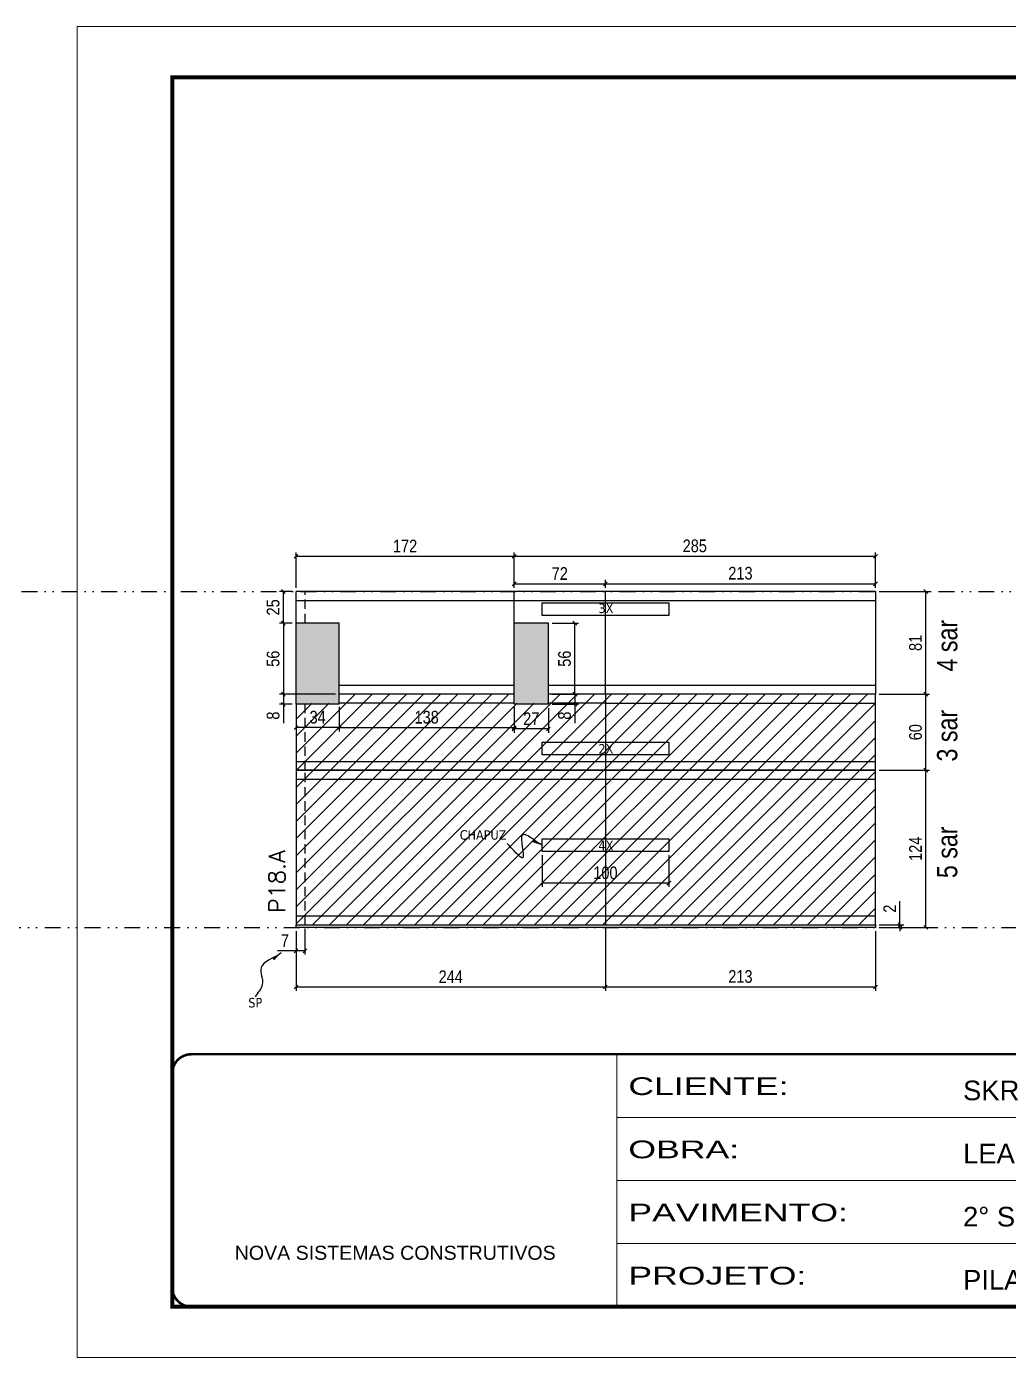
# Model space of a CAD drawing. Extents: x 13513 to 27878, y -21631 to 6985.
# Drawn here: x 19129 to 19903, y -3254 to -2204 of the extents above; entities that cross this region are included whole.
import ezdxf

# ---------------------------------------------------------------- set-up
doc = ezdxf.new("R2010")
doc.units = 0
for name, pattern in [('CONTINUO', [0]), ('DASHED', [0.75, 0.5, -0.25]), ('DIVIDE2', [0.625, 0.25, -0.125, 0, -0.125, 0, -0.125]), ('HIDDEN', [0.375, 0.25, -0.125])]:
    doc.linetypes.add(name, pattern=pattern)
for name, color, linetype in [('COTA', 241, 'Continuous'), ('NOMENCLATURA', 7, 'Continuous'), ('Nível', 160, 'Continuous'), ('Painéis', 200, 'Continuous'), ('Romaneio', 10, 'Continuous'), ('SARR_2.2x10', 60, 'Continuous'), ('SARR_2.2x7', 40, 'Continuous'), ('Sarrafo de Pressão', 42, 'HIDDEN'), ('texto', 7, 'Continuous')]:
    doc.layers.add(name, color=color, linetype=linetype)
for name, color, linetype, lineweight in [('Folhas', 255, 'Continuous', 9), ('Hachura', 251, 'Continuous', 9), ('SARRAFO DE PRESSAO', 251, 'DASHED', 9), ('Texto Seção', 7, 'Continuous', 15)]:
    doc.layers.add(name, color=color, linetype=linetype, lineweight=lineweight)
doc.styles.add('ARIAL', font='arial.ttf')
doc.styles.add('ARIAL_NARROW', font='ARIALN.TTF', dxfattribs={"height": 0.2})
doc.styles.add('COTA TECNICA', font='techl___.ttf', dxfattribs={"height": 10})
doc.styles.add('COTA TECNICA-50', font='techl___.ttf', dxfattribs={"height": 10})
doc.styles.add('REGUA-120', font='ROMANS.shx', dxfattribs={"height": 15})
doc.styles.get("Standard").update_dxf_attribs({"font": 'arial.ttf'})
doc.styles.add('Tecnologia', font='')
doc.styles.get('Tecnologia').set_extended_font_data('Forgotten Futurist')
doc.dimstyles.new('COTA PAINEL-50', dxfattribs={"dimtxt": 10, "dimasz": 3, "dimexe": 3, "dimexo": 3, "dimgap": 3, "dimtad": 1, "dimdec": 1, "dimzin": 12, "dimdsep": 46, "dimtxsty": 'COTA TECNICA-50', "dimblk1": 'OBLIQUE', "dimblk2": 'OBLIQUE', "dimsah": 1, "dimcen": 0.9, "dimclrd": 4, "dimclre": 4, "dimclrt": 240, "dimadec": 1, "dimazin": 3, "dimtfac": 1, "dimtdec": 1, "dimtmove": 0, "dimatfit": 3, "dimfxl": 1, "dimtolj": 1, "dimtzin": 12, "dimarcsym": 0})
doc.dimstyles.new('PAINEL', dxfattribs={"dimtxt": 10, "dimasz": 3, "dimexe": 3, "dimexo": 3, "dimgap": 3, "dimtad": 1, "dimdec": 1, "dimzin": 12, "dimdsep": 46, "dimtxsty": 'COTA TECNICA', "dimblk1": 'OBLIQUE', "dimblk2": 'OBLIQUE', "dimsah": 1, "dimcen": 0.9, "dimclrd": 4, "dimclre": 4, "dimclrt": 240, "dimadec": 1, "dimazin": 3, "dimtfac": 1, "dimtdec": 1, "dimtmove": 0, "dimatfit": 3, "dimfxl": 1, "dimtolj": 1, "dimtzin": 12, "dimarcsym": 0})
doc.dimstyles.get("Standard").update_dxf_attribs({"dimtxt": 0.18, "dimasz": 0.18, "dimexe": 0.18, "dimexo": 0.0625, "dimgap": 0.09, "dimtad": 0, "dimtih": 1, "dimtoh": 1, "dimdec": 4, "dimzin": 0, "dimdsep": 46, "dimtxsty": 'Standard', "dimcen": 0.09, "dimadec": 0, "dimazin": 0, "dimtfac": 1, "dimtdec": 4, "dimtofl": 0, "dimtmove": 0, "dimatfit": 3, "dimfxl": 1, "dimtolj": 1, "dimtzin": 0, "dimarcsym": 0})

# ---------------------------------------------------------------- blocks, each defined once
blk = doc.blocks.new('9999999999')
at = {"color": 30, "linetype": 'CONTINUO'}
for p, q in [((98564.6, 34230.2), (98564.6, 34429.4)), ((98564.6, 34379.6), (99584, 34379.6)), ((98564.6, 34329.8), (99488, 34329.8)), ((99584, 34329.8), (99488, 34329.8)), ((99488, 34329.8), (99488, 34230.2)), ((98564.6, 34280), (99488, 34280))]:
    blk.add_line(p, q, dxfattribs=at)
at = {"color": 30, "linetype": 'CONTINUO', "const_width": 2}
blk.add_lwpolyline([(99584, 34230.2), (99584, 34414.4, 0.414214), (99569, 34429.4), (98229, 34429.4, 0.414214), (98214, 34414.4), (98214, 34245.2, 0.414214), (98229, 34230.2), (99584, 34230.2)], format="xyb", dxfattribs=at)
at = {"layer": 'Folhas'}
blk.add_lwpolyline([(98139, 34190.2), (99624, 34190.2), (99624, 35240.2), (98139, 35240.2)], close=True, dxfattribs=at)
at = {"layer": 'Folhas', "color": 30, "const_width": 3}
blk.add_lwpolyline([(98214, 34230.2), (99584, 34230.2), (99584, 35200.2), (98214, 35200.2)], close=True, dxfattribs=at)
at = {"color": 7, "linetype": 'Continuous', "ltscale": 5, "style": 'ARIAL'}
for s, height, p in [('SKR', 15.48, (98837.7, 34393.1)), ('LEAF LOEFGREN', 15.483, (98837.7, 34343.3)), ('2° SUBSOLO INFERIOR', 15.483, (98837.7, 34293.5)), ('NOVA SISTEMAS CONSTRUTIVOS', 11.059, (98263.2, 34267.2)), ('PILARES', 15.48, (98837.7, 34243.7))]:
    blk.add_text(s, height=height, dxfattribs=at).set_placement(p)
at = {"layer": 'Folhas', "color": 7, "style": 'Tecnologia', "width": 1.5}
for s, p in [('CLIENTE:', (98573.7, 34397.2)), ('OBRA:', (98573.7, 34347.3)), ('PAVIMENTO:', (98573.7, 34297.5)), ('PROJETO:', (98573.7, 34247.7))]:
    blk.add_text(s, height=14, dxfattribs=at).set_placement(p)
blk = doc.blocks.new('_Oblique')
at = {"color": 0, "linetype": 'ByBlock', "lineweight": -2}
blk.add_line((-0.5, -0.5), (0.5, 0.5), dxfattribs=at)
blk = doc.blocks.new('*D1850')
at = {"layer": 'COTA', "color": 4, "lineweight": -2, "transparency": 16777216}
for p, q in [((19341.1, -2917.6), (19341.1, -2936.1)), ((19348.1, -2915.6), (19348.1, -2936.1)), ((19341.1, -2933.1), (19326.4, -2933.1)), ((19348.1, -2933.1), (19341.1, -2933.1))]:
    blk.add_line(p, q, dxfattribs=at)
at = {"layer": 'Defpoints', "color": 0, "transparency": 16777216}
for p in [(19341.1, -2914.6), (19348.1, -2912.6), (19341.1, -2933.1)]:
    blk.add_point(p, dxfattribs=at)
at = {"layer": 'COTA', "color": 4, "lineweight": -2, "transparency": 16777216, "xscale": 3, "yscale": 3, "zscale": 3, "rotation": 180}
blk.add_blockref('_Oblique', (19341.1, -2933.1), dxfattribs=at)
at = {"layer": 'COTA', "color": 4, "lineweight": -2, "transparency": 16777216, "xscale": 3, "yscale": 3, "zscale": 3}
blk.add_blockref('_Oblique', (19348.1, -2933.1), dxfattribs=at)
at = {"layer": 'COTA', "color": 240, "transparency": 16777216, "insert": (19332.3, -2925), "char_height": 10, "attachment_point": 5, "style": 'COTA TECNICA-50'}
blk.add_mtext('\\A1;7', dxfattribs=at)
blk = doc.blocks.new('*D1851')
at = {"layer": 'Defpoints', "color": 0, "linetype": 'ByBlock', "transparency": 16777216}
for p in [(19798.1, -2790.6), (19837.8, -2790.6), (19798.1, -2914.6)]:
    blk.add_point(p, dxfattribs=at)
at = {"layer": 'Romaneio', "color": 4, "linetype": 'ByBlock', "lineweight": -2, "transparency": 16777216}
for p, q in [((19801.1, -2790.6), (19840.8, -2790.6)), ((19837.8, -2914.6), (19837.8, -2790.6)), ((19801.1, -2914.6), (19840.8, -2914.6))]:
    blk.add_line(p, q, dxfattribs=at)
at = {"layer": 'Romaneio', "color": 4, "linetype": 'ByBlock', "lineweight": -2, "transparency": 16777216, "xscale": 3, "yscale": 3, "zscale": 3}
for p, rotation in [((19837.8, -2790.6), 90), ((19837.8, -2914.6), 270)]:
    blk.add_blockref('_Oblique', p, dxfattribs=dict(at, rotation=rotation))
at = {"layer": 'Romaneio', "color": 240, "linetype": 'ByBlock', "transparency": 16777216, "insert": (19829.7, -2852.6), "char_height": 10, "attachment_point": 5, "rotation": 90, "style": 'COTA TECNICA'}
blk.add_mtext('\\A1;124', dxfattribs=at)
blk = doc.blocks.new('*D1852')
at = {"layer": 'Defpoints', "color": 0, "linetype": 'ByBlock', "transparency": 16777216}
for p in [(19798.1, -2790.6), (19837.8, -2790.6), (19798.1, -2914.6)]:
    blk.add_point(p, dxfattribs=at)
at = {"layer": 'Romaneio', "color": 4, "linetype": 'ByBlock', "lineweight": -2, "transparency": 16777216}
for p, q in [((19801.1, -2790.6), (19840.8, -2790.6)), ((19837.8, -2914.6), (19837.8, -2790.6)), ((19801.1, -2914.6), (19840.8, -2914.6))]:
    blk.add_line(p, q, dxfattribs=at)
at = {"layer": 'Romaneio', "color": 4, "linetype": 'ByBlock', "lineweight": -2, "transparency": 16777216, "xscale": 3, "yscale": 3, "zscale": 3}
for p, rotation in [((19837.8, -2790.6), 90), ((19837.8, -2914.6), 270)]:
    blk.add_blockref('_Oblique', p, dxfattribs=dict(at, rotation=rotation))
at = {"layer": 'Romaneio', "color": 240, "linetype": 'ByBlock', "transparency": 16777216, "insert": (19829.7, -2852.6), "char_height": 10, "attachment_point": 5, "rotation": 90, "style": 'COTA TECNICA'}
blk.add_mtext('\\A1;124', dxfattribs=at)
blk = doc.blocks.new('*D1853')
at = {"layer": 'COTA', "color": 4, "lineweight": -2, "transparency": 16777216}
for p, q in [((19801.1, -2730.6), (19840.8, -2730.6)), ((19837.8, -2790.6), (19837.8, -2730.6)), ((19801.1, -2790.6), (19840.8, -2790.6))]:
    blk.add_line(p, q, dxfattribs=at)
at = {"layer": 'Defpoints', "color": 0, "transparency": 16777216}
for p in [(19798.1, -2730.6), (19837.8, -2730.6), (19798.1, -2790.6)]:
    blk.add_point(p, dxfattribs=at)
at = {"layer": 'COTA', "color": 4, "lineweight": -2, "transparency": 16777216, "xscale": 3, "yscale": 3, "zscale": 3}
for p, rotation in [((19837.8, -2730.6), 90), ((19837.8, -2790.6), 270)]:
    blk.add_blockref('_Oblique', p, dxfattribs=dict(at, rotation=rotation))
at = {"layer": 'COTA', "color": 240, "transparency": 16777216, "insert": (19829.7, -2760.6), "char_height": 10, "attachment_point": 5, "rotation": 90, "style": 'COTA TECNICA-50'}
blk.add_mtext('\\A1;60', dxfattribs=at)
blk = doc.blocks.new('*D1854')
at = {"layer": 'COTA', "color": 4, "lineweight": -2, "transparency": 16777216}
for p, q in [((19817.4, -2912.6), (19817.4, -2893.8)), ((19801.1, -2912.6), (19820.4, -2912.6)), ((19801.1, -2914.6), (19820.4, -2914.6)), ((19817.4, -2914.6), (19817.4, -2912.6)), ((19817.4, -2914.6), (19817.4, -2917.6))]:
    blk.add_line(p, q, dxfattribs=at)
at = {"layer": 'Defpoints', "color": 0, "transparency": 16777216}
for p in [(19798.1, -2912.6), (19798.1, -2914.6), (19817.4, -2914.6)]:
    blk.add_point(p, dxfattribs=at)
at = {"layer": 'COTA', "color": 4, "lineweight": -2, "transparency": 16777216, "xscale": 3, "yscale": 3, "zscale": 3}
for p, rotation in [((19817.4, -2912.6), 270), ((19817.4, -2914.6), 90)]:
    blk.add_blockref('_Oblique', p, dxfattribs=dict(at, rotation=rotation))
at = {"layer": 'COTA', "color": 240, "transparency": 16777216, "insert": (19809.4, -2899.8), "char_height": 10, "attachment_point": 5, "rotation": 90, "style": 'COTA TECNICA-50'}
blk.add_mtext('\\A1;2', dxfattribs=at)
blk = doc.blocks.new('*D1859')
at = {"layer": 'COTA', "color": 4, "lineweight": -2, "transparency": 16777216}
for p, q in [((19341.1, -2917.6), (19341.1, -2964.6)), ((19585.1, -2915.6), (19585.1, -2964.6)), ((19341.1, -2961.6), (19585.1, -2961.6))]:
    blk.add_line(p, q, dxfattribs=at)
at = {"layer": 'Defpoints', "color": 0, "transparency": 16777216}
for p in [(19341.1, -2914.6), (19585.1, -2912.6), (19585.1, -2961.6)]:
    blk.add_point(p, dxfattribs=at)
at = {"layer": 'COTA', "color": 4, "lineweight": -2, "transparency": 16777216, "xscale": 3, "yscale": 3, "zscale": 3, "rotation": 180}
blk.add_blockref('_Oblique', (19341.1, -2961.6), dxfattribs=at)
at = {"layer": 'COTA', "color": 4, "lineweight": -2, "transparency": 16777216, "xscale": 3, "yscale": 3, "zscale": 3}
blk.add_blockref('_Oblique', (19585.1, -2961.6), dxfattribs=at)
at = {"layer": 'COTA', "color": 240, "transparency": 16777216, "insert": (19463.1, -2953.5), "char_height": 10, "attachment_point": 5, "style": 'COTA TECNICA-50'}
blk.add_mtext('\\A1;244', dxfattribs=at)
blk = doc.blocks.new('*D1860')
at = {"layer": 'COTA', "color": 4, "lineweight": -2, "transparency": 16777216}
for p, q in [((19585.1, -2915.6), (19585.1, -2964.6)), ((19798.1, -2917.6), (19798.1, -2964.6)), ((19585.1, -2961.6), (19798.1, -2961.6))]:
    blk.add_line(p, q, dxfattribs=at)
at = {"layer": 'Defpoints', "color": 0, "transparency": 16777216}
for p in [(19585.1, -2912.6), (19798.1, -2914.6), (19798.1, -2961.6)]:
    blk.add_point(p, dxfattribs=at)
at = {"layer": 'COTA', "color": 4, "lineweight": -2, "transparency": 16777216, "xscale": 3, "yscale": 3, "zscale": 3, "rotation": 180}
blk.add_blockref('_Oblique', (19585.1, -2961.6), dxfattribs=at)
at = {"layer": 'COTA', "color": 4, "lineweight": -2, "transparency": 16777216, "xscale": 3, "yscale": 3, "zscale": 3}
blk.add_blockref('_Oblique', (19798.1, -2961.6), dxfattribs=at)
at = {"layer": 'COTA', "color": 240, "transparency": 16777216, "insert": (19691.6, -2953.4), "char_height": 10, "attachment_point": 5, "style": 'COTA TECNICA-50'}
blk.add_mtext('\\A1;213', dxfattribs=at)
blk = doc.blocks.new('*D1861')
at = {"layer": 'COTA', "color": 4, "linetype": 'ByBlock', "lineweight": -2, "transparency": 16777216}
for p, q in [((19535.1, -2857.7), (19535.1, -2882.7)), ((19635.1, -2857.7), (19635.1, -2882.7)), ((19635.1, -2879.7), (19535.1, -2879.7))]:
    blk.add_line(p, q, dxfattribs=at)
at = {"layer": 'Defpoints', "color": 0, "linetype": 'ByBlock', "transparency": 16777216}
for p in [(19535.1, -2854.7), (19635.1, -2854.7), (19535.1, -2879.7)]:
    blk.add_point(p, dxfattribs=at)
at = {"layer": 'COTA', "color": 4, "linetype": 'ByBlock', "lineweight": -2, "transparency": 16777216, "xscale": 3, "yscale": 3, "zscale": 3, "rotation": 180}
blk.add_blockref('_Oblique', (19535.1, -2879.7), dxfattribs=at)
at = {"layer": 'COTA', "color": 4, "linetype": 'ByBlock', "lineweight": -2, "transparency": 16777216, "xscale": 3, "yscale": 3, "zscale": 3}
blk.add_blockref('_Oblique', (19635.1, -2879.7), dxfattribs=at)
at = {"layer": 'COTA', "color": 240, "linetype": 'ByBlock', "transparency": 16777216, "insert": (19585.1, -2871.6), "char_height": 10, "attachment_point": 5, "style": 'COTA TECNICA'}
blk.add_mtext('\\A1;100', dxfattribs=at)
blk = doc.blocks.new('*D1866')
at = {"layer": 'COTA', "color": 4, "lineweight": -2, "transparency": 16777216}
for p, q in [((19801.1, -2649.6), (19840.8, -2649.6)), ((19837.8, -2730.6), (19837.8, -2649.6)), ((19801.1, -2730.6), (19840.8, -2730.6))]:
    blk.add_line(p, q, dxfattribs=at)
at = {"layer": 'Defpoints', "color": 0, "transparency": 16777216}
for p in [(19798.1, -2649.6), (19837.8, -2649.6), (19798.1, -2730.6)]:
    blk.add_point(p, dxfattribs=at)
at = {"layer": 'COTA', "color": 4, "lineweight": -2, "transparency": 16777216, "xscale": 3, "yscale": 3, "zscale": 3}
for p, rotation in [((19837.8, -2649.6), 90), ((19837.8, -2730.6), 270)]:
    blk.add_blockref('_Oblique', p, dxfattribs=dict(at, rotation=rotation))
at = {"layer": 'COTA', "color": 240, "transparency": 16777216, "insert": (19829.7, -2690.1), "char_height": 10, "attachment_point": 5, "rotation": 90, "style": 'COTA TECNICA'}
blk.add_mtext('\\A1;81', dxfattribs=at)
blk = doc.blocks.new('*D1868')
at = {"layer": 'COTA', "color": 4, "lineweight": -2, "transparency": 16777216}
for p, q in [((19543.1, -2674.6), (19564, -2674.6)), ((19561, -2730.6), (19561, -2674.6)), ((19543.1, -2730.6), (19564, -2730.6))]:
    blk.add_line(p, q, dxfattribs=at)
at = {"layer": 'Defpoints', "color": 0, "transparency": 16777216}
for p in [(19540.1, -2674.6), (19561, -2674.6), (19540.1, -2730.6)]:
    blk.add_point(p, dxfattribs=at)
at = {"layer": 'COTA', "color": 4, "lineweight": -2, "transparency": 16777216, "xscale": 3, "yscale": 3, "zscale": 3}
for p, rotation in [((19561, -2674.6), 90), ((19561, -2730.6), 270)]:
    blk.add_blockref('_Oblique', p, dxfattribs=dict(at, rotation=rotation))
at = {"layer": 'COTA', "color": 240, "transparency": 16777216, "insert": (19552.9, -2702.6), "char_height": 10, "attachment_point": 5, "rotation": 90, "style": 'COTA TECNICA'}
blk.add_mtext('\\A1;56', dxfattribs=at)
blk = doc.blocks.new('*D1867')
at = {"layer": 'COTA', "color": 4, "lineweight": -2, "transparency": 16777216}
for p, q in [((19543.1, -2730.6), (19564, -2730.6)), ((19543.1, -2738.6), (19564, -2738.6)), ((19561, -2730.6), (19561, -2738.6)), ((19561, -2738.6), (19561, -2753.4))]:
    blk.add_line(p, q, dxfattribs=at)
at = {"layer": 'Defpoints', "color": 0, "transparency": 16777216}
for p in [(19540.1, -2730.6), (19540.1, -2738.6), (19561, -2738.6)]:
    blk.add_point(p, dxfattribs=at)
at = {"layer": 'COTA', "color": 4, "lineweight": -2, "transparency": 16777216, "xscale": 3, "yscale": 3, "zscale": 3}
for p, rotation in [((19561, -2730.6), 90), ((19561, -2738.6), 270)]:
    blk.add_blockref('_Oblique', p, dxfattribs=dict(at, rotation=rotation))
at = {"layer": 'COTA', "color": 240, "transparency": 16777216, "insert": (19552.9, -2747.5), "char_height": 10, "attachment_point": 5, "rotation": 90, "style": 'COTA TECNICA'}
blk.add_mtext('\\A1;8', dxfattribs=at)
blk = doc.blocks.new('*D1869')
at = {"layer": 'COTA', "color": 4, "lineweight": -2, "transparency": 16777216}
for p, q in [((19338.1, -2649.6), (19328.1, -2649.6)), ((19331.1, -2674.6), (19331.1, -2649.6)), ((19338.1, -2674.6), (19328.1, -2674.6))]:
    blk.add_line(p, q, dxfattribs=at)
at = {"layer": 'Defpoints', "color": 0, "transparency": 16777216}
for p in [(19331.1, -2649.6), (19341.1, -2649.6), (19341.1, -2674.6)]:
    blk.add_point(p, dxfattribs=at)
at = {"layer": 'COTA', "color": 4, "lineweight": -2, "transparency": 16777216, "xscale": 3, "yscale": 3, "zscale": 3}
for p, rotation in [((19331.1, -2649.6), 90), ((19331.1, -2674.6), 270)]:
    blk.add_blockref('_Oblique', p, dxfattribs=dict(at, rotation=rotation))
at = {"layer": 'COTA', "color": 240, "transparency": 16777216, "insert": (19323, -2662.1), "char_height": 10, "attachment_point": 5, "rotation": 90, "style": 'COTA TECNICA'}
blk.add_mtext('\\A1;25', dxfattribs=at)
blk = doc.blocks.new('*D1870')
at = {"layer": 'COTA', "color": 4, "lineweight": -2, "transparency": 16777216}
for p, q in [((19338.1, -2674.6), (19328.1, -2674.6)), ((19331.1, -2674.6), (19331.1, -2730.6)), ((19372.1, -2730.6), (19328.1, -2730.6))]:
    blk.add_line(p, q, dxfattribs=at)
at = {"layer": 'Defpoints', "color": 0, "transparency": 16777216}
for p in [(19341.1, -2674.6), (19331.1, -2730.6), (19375.1, -2730.6)]:
    blk.add_point(p, dxfattribs=at)
at = {"layer": 'COTA', "color": 4, "lineweight": -2, "transparency": 16777216, "xscale": 3, "yscale": 3, "zscale": 3}
for p, rotation in [((19331.1, -2674.6), 90), ((19331.1, -2730.6), 270)]:
    blk.add_blockref('_Oblique', p, dxfattribs=dict(at, rotation=rotation))
at = {"layer": 'COTA', "color": 240, "transparency": 16777216, "insert": (19323, -2702.6), "char_height": 10, "attachment_point": 5, "rotation": 90, "style": 'COTA TECNICA'}
blk.add_mtext('\\A1;56', dxfattribs=at)
blk = doc.blocks.new('*D1871')
at = {"layer": 'COTA', "color": 4, "lineweight": -2, "transparency": 16777216}
for p, q in [((19372.1, -2730.6), (19328.1, -2730.6)), ((19338.1, -2738.6), (19328.1, -2738.6)), ((19331.1, -2730.6), (19331.1, -2738.6)), ((19331.1, -2738.6), (19331.1, -2753.4))]:
    blk.add_line(p, q, dxfattribs=at)
at = {"layer": 'Defpoints', "color": 0, "transparency": 16777216}
for p in [(19331.1, -2738.6), (19341.1, -2738.6), (19375.1, -2730.6)]:
    blk.add_point(p, dxfattribs=at)
at = {"layer": 'COTA', "color": 4, "lineweight": -2, "transparency": 16777216, "xscale": 3, "yscale": 3, "zscale": 3}
for p, rotation in [((19331.1, -2730.6), 90), ((19331.1, -2738.6), 270)]:
    blk.add_blockref('_Oblique', p, dxfattribs=dict(at, rotation=rotation))
at = {"layer": 'COTA', "color": 240, "transparency": 16777216, "insert": (19323, -2747.5), "char_height": 10, "attachment_point": 5, "rotation": 90, "style": 'COTA TECNICA'}
blk.add_mtext('\\A1;8', dxfattribs=at)
blk = doc.blocks.new('*D1872')
at = {"layer": 'COTA', "color": 4, "lineweight": -2, "transparency": 16777216}
for p, q in [((19341.1, -2741.6), (19341.1, -2760)), ((19375.1, -2741.6), (19375.1, -2760)), ((19375.1, -2757), (19341.1, -2757))]:
    blk.add_line(p, q, dxfattribs=at)
at = {"layer": 'Defpoints', "color": 0, "transparency": 16777216}
for p in [(19341.1, -2738.6), (19375.1, -2738.6), (19341.1, -2757)]:
    blk.add_point(p, dxfattribs=at)
at = {"layer": 'COTA', "color": 4, "lineweight": -2, "transparency": 16777216, "xscale": 3, "yscale": 3, "zscale": 3, "rotation": 180}
blk.add_blockref('_Oblique', (19341.1, -2757), dxfattribs=at)
at = {"layer": 'COTA', "color": 4, "lineweight": -2, "transparency": 16777216, "xscale": 3, "yscale": 3, "zscale": 3}
blk.add_blockref('_Oblique', (19375.1, -2757), dxfattribs=at)
at = {"layer": 'COTA', "color": 240, "transparency": 16777216, "insert": (19358.1, -2748.8), "char_height": 10, "attachment_point": 5, "style": 'COTA TECNICA'}
blk.add_mtext('\\A1;34', dxfattribs=at)
blk = doc.blocks.new('*D1873')
at = {"layer": 'COTA', "color": 4, "lineweight": -2, "transparency": 16777216}
for p, q in [((19513.1, -2741.6), (19513.1, -2761)), ((19540.1, -2741.6), (19540.1, -2761)), ((19540.1, -2758), (19513.1, -2758))]:
    blk.add_line(p, q, dxfattribs=at)
at = {"layer": 'Defpoints', "color": 0, "transparency": 16777216}
for p in [(19513.1, -2738.6), (19540.1, -2738.6), (19513.1, -2758)]:
    blk.add_point(p, dxfattribs=at)
at = {"layer": 'COTA', "color": 4, "lineweight": -2, "transparency": 16777216, "xscale": 3, "yscale": 3, "zscale": 3, "rotation": 180}
blk.add_blockref('_Oblique', (19513.1, -2758), dxfattribs=at)
at = {"layer": 'COTA', "color": 4, "lineweight": -2, "transparency": 16777216, "xscale": 3, "yscale": 3, "zscale": 3}
blk.add_blockref('_Oblique', (19540.1, -2758), dxfattribs=at)
at = {"layer": 'COTA', "color": 240, "transparency": 16777216, "insert": (19526.6, -2750), "char_height": 10, "attachment_point": 5, "style": 'COTA TECNICA'}
blk.add_mtext('\\A1;27', dxfattribs=at)
blk = doc.blocks.new('*D1874')
at = {"layer": 'COTA', "color": 4, "lineweight": -2, "transparency": 16777216}
for p, q in [((19341.1, -2646.6), (19341.1, -2618.8)), ((19341.1, -2621.8), (19513.1, -2621.8)), ((19513.1, -2646.6), (19513.1, -2618.8))]:
    blk.add_line(p, q, dxfattribs=at)
at = {"layer": 'Defpoints', "color": 0, "transparency": 16777216}
for p in [(19513.1, -2621.8), (19341.1, -2649.6), (19513.1, -2649.6)]:
    blk.add_point(p, dxfattribs=at)
at = {"layer": 'COTA', "color": 4, "lineweight": -2, "transparency": 16777216, "xscale": 3, "yscale": 3, "zscale": 3, "rotation": 180}
blk.add_blockref('_Oblique', (19341.1, -2621.8), dxfattribs=at)
at = {"layer": 'COTA', "color": 4, "lineweight": -2, "transparency": 16777216, "xscale": 3, "yscale": 3, "zscale": 3}
blk.add_blockref('_Oblique', (19513.1, -2621.8), dxfattribs=at)
at = {"layer": 'COTA', "color": 240, "transparency": 16777216, "insert": (19427.1, -2613.7), "char_height": 10, "attachment_point": 5, "style": 'COTA TECNICA'}
blk.add_mtext('\\A1;172', dxfattribs=at)
blk = doc.blocks.new('*D1875')
at = {"layer": 'COTA', "color": 4, "lineweight": -2, "transparency": 16777216}
for p, q in [((19513.1, -2646.6), (19513.1, -2618.8)), ((19513.1, -2621.8), (19798.1, -2621.8)), ((19798.1, -2646.6), (19798.1, -2618.8))]:
    blk.add_line(p, q, dxfattribs=at)
at = {"layer": 'Defpoints', "color": 0, "transparency": 16777216}
for p in [(19798.1, -2621.8), (19513.1, -2649.6), (19798.1, -2649.6)]:
    blk.add_point(p, dxfattribs=at)
at = {"layer": 'COTA', "color": 4, "lineweight": -2, "transparency": 16777216, "xscale": 3, "yscale": 3, "zscale": 3, "rotation": 180}
blk.add_blockref('_Oblique', (19513.1, -2621.8), dxfattribs=at)
at = {"layer": 'COTA', "color": 4, "lineweight": -2, "transparency": 16777216, "xscale": 3, "yscale": 3, "zscale": 3}
blk.add_blockref('_Oblique', (19798.1, -2621.8), dxfattribs=at)
at = {"layer": 'COTA', "color": 240, "transparency": 16777216, "insert": (19655.6, -2613.6), "char_height": 10, "attachment_point": 5, "style": 'COTA TECNICA'}
blk.add_mtext('\\A1;285', dxfattribs=at)
blk = doc.blocks.new('*D1876')
at = {"layer": 'COTA', "color": 4, "lineweight": -2, "transparency": 16777216}
for p, q in [((19513.1, -2646.6), (19513.1, -2640.5)), ((19513.1, -2643.5), (19585.1, -2643.5)), ((19585.1, -2646.6), (19585.1, -2640.5))]:
    blk.add_line(p, q, dxfattribs=at)
at = {"layer": 'Defpoints', "color": 0, "transparency": 16777216}
for p in [(19585.1, -2643.5), (19513.1, -2649.6), (19585.1, -2649.6)]:
    blk.add_point(p, dxfattribs=at)
at = {"layer": 'COTA', "color": 4, "lineweight": -2, "transparency": 16777216, "xscale": 3, "yscale": 3, "zscale": 3, "rotation": 180}
blk.add_blockref('_Oblique', (19513.1, -2643.5), dxfattribs=at)
at = {"layer": 'COTA', "color": 4, "lineweight": -2, "transparency": 16777216, "xscale": 3, "yscale": 3, "zscale": 3}
blk.add_blockref('_Oblique', (19585.1, -2643.5), dxfattribs=at)
at = {"layer": 'COTA', "color": 240, "transparency": 16777216, "insert": (19549.1, -2635.4), "char_height": 10, "attachment_point": 5, "style": 'COTA TECNICA'}
blk.add_mtext('\\A1;72', dxfattribs=at)
blk = doc.blocks.new('*D1877')
at = {"layer": 'COTA', "color": 4, "lineweight": -2, "transparency": 16777216}
for p, q in [((19585.1, -2646.6), (19585.1, -2640.5)), ((19585.1, -2643.5), (19798.1, -2643.5)), ((19798.1, -2646.6), (19798.1, -2640.5))]:
    blk.add_line(p, q, dxfattribs=at)
at = {"layer": 'Defpoints', "color": 0, "transparency": 16777216}
for p in [(19798.1, -2643.5), (19585.1, -2649.6), (19798.1, -2649.6)]:
    blk.add_point(p, dxfattribs=at)
at = {"layer": 'COTA', "color": 4, "lineweight": -2, "transparency": 16777216, "xscale": 3, "yscale": 3, "zscale": 3, "rotation": 180}
blk.add_blockref('_Oblique', (19585.1, -2643.5), dxfattribs=at)
at = {"layer": 'COTA', "color": 4, "lineweight": -2, "transparency": 16777216, "xscale": 3, "yscale": 3, "zscale": 3}
blk.add_blockref('_Oblique', (19798.1, -2643.5), dxfattribs=at)
at = {"layer": 'COTA', "color": 240, "transparency": 16777216, "insert": (19691.6, -2635.2), "char_height": 10, "attachment_point": 5, "style": 'COTA TECNICA'}
blk.add_mtext('\\A1;213', dxfattribs=at)
blk = doc.blocks.new('*D1879')
at = {"layer": 'COTA', "color": 4, "lineweight": -2, "transparency": 16777216}
for p, q in [((19375.1, -2740.6), (19375.1, -2760)), ((19513.1, -2740.6), (19513.1, -2760)), ((19375.1, -2757), (19513.1, -2757))]:
    blk.add_line(p, q, dxfattribs=at)
at = {"layer": 'Defpoints', "color": 0, "transparency": 16777216}
for p in [(19375.1, -2737.6), (19513.1, -2737.6), (19513.1, -2757)]:
    blk.add_point(p, dxfattribs=at)
at = {"layer": 'COTA', "color": 4, "lineweight": -2, "transparency": 16777216, "xscale": 3, "yscale": 3, "zscale": 3, "rotation": 180}
blk.add_blockref('_Oblique', (19375.1, -2757), dxfattribs=at)
at = {"layer": 'COTA', "color": 4, "lineweight": -2, "transparency": 16777216, "xscale": 3, "yscale": 3, "zscale": 3}
blk.add_blockref('_Oblique', (19513.1, -2757), dxfattribs=at)
at = {"layer": 'COTA', "color": 240, "transparency": 16777216, "insert": (19444.1, -2748.8), "char_height": 10, "attachment_point": 5, "style": 'COTA TECNICA'}
blk.add_mtext('\\A1;138', dxfattribs=at)

msp = doc.modelspace()

# ---------------------------------------------------------------- hatches: boundary and pattern name
at = {"layer": 'COTA'}
h = msp.add_hatch(dxfattribs=at)
h.set_pattern_fill('AR-CONC', color=256, scale=0.03)
h.paths.add_polyline_path([(19540.15, -2674.59), (19513.15, -2674.59), (19513.15, -2738.59), (19540.15, -2738.59)])
h.paths.add_polyline_path([(19375.15, -2674.59), (19341.15, -2674.59), (19341.15, -2738.59), (19375.15, -2738.59)])
at = {"layer": 'Hachura', "linetype": 'ByBlock'}
h = msp.add_hatch(dxfattribs=at)
h.set_pattern_fill('ANSI31', color=256, scale=3)
h.paths.add_polyline_path([(19585.15, -2790.59), (19585.15, -2730.59), (19540.15, -2730.59), (19540.15, -2737.59), (19513.15, -2737.59), (19513.15, -2730.59), (19375.15, -2730.59), (19375.15, -2737.59), (19341.15, -2737.59), (19341.15, -2790.59)])
h.paths.add_polyline_path([(19798.15, -2790.59), (19798.15, -2730.59), (19585.15, -2730.59), (19585.15, -2790.59)])
h.paths.add_polyline_path([(19798.15, -2912.59), (19798.15, -2790.59), (19585.15, -2790.59), (19585.15, -2912.59)])
h.paths.add_polyline_path([(19585.15, -2912.59), (19585.15, -2790.59), (19341.15, -2790.59), (19341.15, -2912.59)])
h.paths.add_polyline_path([(19979.49, -2790.59), (19979.49, -2912.59), (20215.49, -2912.59), (20215.49, -2790.59)])
h.paths.add_polyline_path([(20215.49, -2790.59), (20215.49, -2672.59), (19979.49, -2672.59), (19979.49, -2790.59)])
h.paths.add_polyline_path([(20215.49, -2672.59), (20215.49, -2648.59), (19979.49, -2648.59), (19979.49, -2672.59)])
h.paths.add_polyline_path([(20459.49, -2672.59), (20459.49, -2648.59), (20215.49, -2648.59), (20215.49, -2672.59)])
h.paths.add_polyline_path([(20459.49, -2790.59), (20459.49, -2672.59), (20215.49, -2672.59), (20215.49, -2790.59)])
h.paths.add_polyline_path([(20215.49, -2790.59), (20215.49, -2912.59), (20459.49, -2912.59), (20459.49, -2790.59)])

# ---------------------------------------------------------------- linework, layer by layer
at = {"layer": 'COTA'}
msp.add_line((19341.15, -2738.59), (19341.15, -2674.59), dxfattribs=at)
at = {"layer": 'Nível', "color": 4, "linetype": 'DIVIDE2', "ltscale": 50}
for p, q in [((17583.47, -2649.59), (21417.65, -2649.59)), ((13513.27, -2914.59), (21517.65, -2914.59))]:
    msp.add_line(p, q, dxfattribs=at)
at = {"layer": 'Painéis'}
for p, q in [((19341.15, -2674.59), (19341.15, -2649.59)), ((19798.15, -2649.59), (19341.15, -2649.59)), ((19513.15, -2738.59), (19513.15, -2649.59)), ((19585.15, -2730.59), (19585.15, -2649.59)), ((19798.15, -2649.59), (19798.15, -2730.59)), ((19375.15, -2674.59), (19341.15, -2674.59)), ((19375.15, -2738.59), (19375.15, -2674.59)), ((19540.15, -2674.59), (19513.15, -2674.59)), ((19540.15, -2738.59), (19540.15, -2674.59)), ((19341.15, -2738.59), (19341.15, -2790.59)), ((19375.15, -2738.59), (19341.15, -2738.59)), ((19513.15, -2730.59), (19375.15, -2730.59)), ((19540.15, -2738.59), (19513.15, -2738.59)), ((19798.15, -2730.59), (19540.15, -2730.59)), ((19585.15, -2730.59), (19585.15, -2912.59)), ((19798.15, -2790.59), (19798.15, -2730.59)), ((19341.15, -2790.59), (19798.15, -2790.59))]:
    msp.add_line(p, q, dxfattribs=at)
for points in [[(19798.15, -2790.59), (19341.15, -2790.59), (19341.15, -2912.59), (19798.15, -2912.59)], [(19798.15, -2914.59), (19341.15, -2914.59), (19341.15, -2912.59), (19798.15, -2912.59)]]:
    msp.add_lwpolyline(points, close=True, dxfattribs=at)
at = {"layer": 'SARR_2.2x10'}
for points in [[(19535.15, -2658.62), (19635.15, -2658.62), (19635.15, -2668.62), (19535.15, -2668.62)], [(19535.15, -2768.45), (19635.15, -2768.45), (19635.15, -2778.45), (19535.15, -2778.45)], [(19535.15, -2844.75), (19635.15, -2844.75), (19635.15, -2854.75), (19535.15, -2854.75)]]:
    msp.add_lwpolyline(points, close=True, dxfattribs=at)
at = {"layer": 'SARR_2.2x7'}
for p, q in [((19341.15, -2656.59), (19513.15, -2656.59)), ((19513.15, -2656.59), (19798.15, -2656.59)), ((19375.15, -2723.59), (19513.15, -2723.59)), ((19540.15, -2723.59), (19798.15, -2723.59)), ((19513.15, -2737.59), (19375.15, -2737.59)), ((19585.15, -2737.59), (19540.15, -2737.59)), ((19585.15, -2737.59), (19798.15, -2737.59)), ((19341.15, -2783.59), (19585.15, -2783.59)), ((19585.15, -2783.59), (19798.15, -2783.59)), ((19341.15, -2797.59), (19585.15, -2797.59)), ((19585.15, -2797.59), (19798.15, -2797.59)), ((19341.15, -2905.59), (19585.15, -2905.59)), ((19585.15, -2905.59), (19798.15, -2905.59))]:
    msp.add_line(p, q, dxfattribs=at)
at = {"layer": 'Sarrafo de Pressão', "ltscale": 30}
for p, q in [((19348.15, -2674.59), (19348.15, -2649.59)), ((19348.15, -2790.59), (19348.15, -2738.59)), ((19348.15, -2912.59), (19348.15, -2790.59))]:
    msp.add_line(p, q, dxfattribs=at)

# ---------------------------------------------------------------- block references
at = {"layer": 'SARRAFO DE PRESSAO', "color": 6, "linetype": 'ByBlock'}
msp.add_blockref('9999999999', (-78970.51, -37444.08), dxfattribs=at)

# ---------------------------------------------------------------- texts
at = {"layer": 'NOMENCLATURA', "style": 'ARIAL_NARROW'}
for s, p in [('4 sar', (19862.66, -2712.71)), ('3 sar', (19862.66, -2783.71)), ('5 sar', (19862.66, -2875.71))]:
    msp.add_text(s, height=16, rotation=90, dxfattribs=at).set_placement(p)
at = {"layer": 'texto', "color": 0, "char_height": 7.5, "attachment_point": 5}
for s, insert in [('{\\fTahoma|b0|i0|c0|p34;\\C4;3X}', (19585.54, -2662.91)), ('{\\fTahoma|b0|i0|c0|p34;\\C4;2X}', (19585.54, -2773.75)), ('{\\fTahoma|b0|i0|c0|p34;\\C4;CHAPUZ}', (19488.59, -2841.73)), ('{\\fTahoma|b0|i0|c0|p34;\\C4;4X}', (19585.54, -2850.04)), ('{\\fTahoma|b0|i0|c0|p34;\\C4;SP}', (19308.9, -2974.08))]:
    msp.add_mtext(s, dxfattribs=dict(at, insert=insert))
at = {"layer": 'Texto Seção', "insert": (19332.53, -2903.34), "char_height": 13, "width": 285.3299, "attachment_point": 7, "rotation": 90, "style": 'REGUA-120'}
msp.add_mtext('P18.A', dxfattribs=at)

# ---------------------------------------------------------------- dimensions: what is measured, and where the dimension line sits
at = {"layer": 'COTA'}
for base, p1, p2, dimstyle, picture, middle in [((19513.15, -2621.77), (19341.15, -2649.59), (19513.15, -2649.59), 'PAINEL', '*D1874', (19427.15, -2613.7)), ((19798.15, -2621.77), (19513.15, -2649.59), (19798.15, -2649.59), 'PAINEL', '*D1875', (19655.65, -2613.64)), ((19585.15, -2643.45), (19513.15, -2649.59), (19585.15, -2649.59), 'PAINEL', '*D1876', (19549.15, -2635.38)), ((19341.15, -2757.03), (19375.15, -2738.59), (19341.15, -2738.59), 'PAINEL', '*D1872', (19358.15, -2748.81)), ((19513.15, -2757.03), (19375.15, -2737.59), (19513.15, -2737.59), 'PAINEL', '*D1879', (19444.15, -2748.79)), ((19513.15, -2758.03), (19540.15, -2738.59), (19513.15, -2738.59), 'PAINEL', '*D1873', (19526.65, -2749.96)), ((19585.15, -2961.62), (19341.15, -2914.59), (19585.15, -2912.59), 'COTA PAINEL-50', '*D1859', (19463.15, -2953.55)), ((19798.15, -2961.62), (19585.15, -2912.59), (19798.15, -2914.59), 'COTA PAINEL-50', '*D1860', (19691.65, -2953.4))]:
    dim = msp.add_linear_dim(base=base, p1=p1, p2=p2, dimstyle=dimstyle, dxfattribs=at)
    dim.commit()
    dim.dimension.update_dxf_attribs({"geometry": picture, "text_midpoint": middle})
dim = msp.add_linear_dim(base=(19798.15, -2643.45), p1=(19585.15, -2649.59), p2=(19798.15, -2649.59), dimstyle='PAINEL', override={"dimtmove": 1}, dxfattribs=at)
dim.commit()
dim.dimension.update_dxf_attribs({"geometry": '*D1877', "text_midpoint": (19691.65, -2635.23)})
for base, p1, p2, angle, dimstyle, picture, middle in [((19331.14, -2649.59), (19341.15, -2674.59), (19341.15, -2649.59), 90, 'PAINEL', '*D1869', (19323.03, -2662.09)), ((19837.79, -2649.59), (19798.15, -2730.59), (19798.15, -2649.59), 90, 'PAINEL', '*D1866', (19829.69, -2690.09)), ((19331.14, -2730.59), (19341.15, -2674.59), (19375.15, -2730.59), 90, 'PAINEL', '*D1870', (19323.03, -2702.59)), ((19560.99, -2674.59), (19540.15, -2730.59), (19540.15, -2674.59), 90, 'PAINEL', '*D1868', (19552.88, -2702.59)), ((19331.14, -2738.59), (19375.15, -2730.59), (19341.15, -2738.59), 90, 'PAINEL', '*D1871', (19323.04, -2747.5)), ((19560.99, -2738.59), (19540.15, -2730.59), (19540.15, -2738.59), 90, 'PAINEL', '*D1867', (19552.89, -2747.5)), ((19837.79, -2730.59), (19798.15, -2790.59), (19798.15, -2730.59), 90, 'COTA PAINEL-50', '*D1853', (19829.68, -2760.59)), ((19341.15, -2933.1), (19348.15, -2912.59), (19341.15, -2914.59), 180, 'COTA PAINEL-50', '*D1850', (19332.28, -2925.03))]:
    dim = msp.add_linear_dim(base=base, p1=p1, p2=p2, angle=angle, dimstyle=dimstyle, dxfattribs=at)
    dim.commit()
    dim.dimension.update_dxf_attribs({"geometry": picture, "text_midpoint": middle})
at = {"layer": 'COTA', "linetype": 'ByBlock'}
dim = msp.add_linear_dim(base=(19535.15, -2879.67), p1=(19635.15, -2854.75), p2=(19535.15, -2854.75), dimstyle='PAINEL', dxfattribs=at)
dim.commit()
dim.dimension.update_dxf_attribs({"geometry": '*D1861', "text_midpoint": (19585.15, -2871.57)})
at = {"layer": 'COTA'}
dim = msp.add_linear_dim(base=(19817.4, -2914.59), p1=(19798.15, -2912.59), p2=(19798.15, -2914.59), angle=90, dimstyle='COTA PAINEL-50', dxfattribs=at)
dim.commit()
dim.dimension.update_dxf_attribs({"geometry": '*D1854', "text_midpoint": (19817.4, -2899.84), "dimtype": 160})
at = {"layer": 'Romaneio', "linetype": 'ByBlock'}
for picture in ['*D1851', '*D1852']:
    dim = msp.add_aligned_dim(p1=(19798.15, -2914.59), p2=(19798.15, -2790.59), distance=-39.64, dimstyle='PAINEL', dxfattribs=at)
    dim.commit()
    dim.dimension.update_dxf_attribs({"geometry": picture, "text_midpoint": (19829.71, -2852.59)})

# ---------------------------------------------------------------- leaders
at = {"layer": 'COTA', "path_type": 1}
for points in [[(19535.15, -2849.75), (19519.36, -2841.73), (19519.95, -2859.6), (19507.51, -2848.46)], [(19329.32, -2934.77), (19313.53, -2946.61), (19314.46, -2959.61), (19308.9, -2969.39)]]:
    msp.add_leader(points, dimstyle='Standard', override={"dimasz": 8}, dxfattribs=at)

doc.saveas('drawing.dxf')
